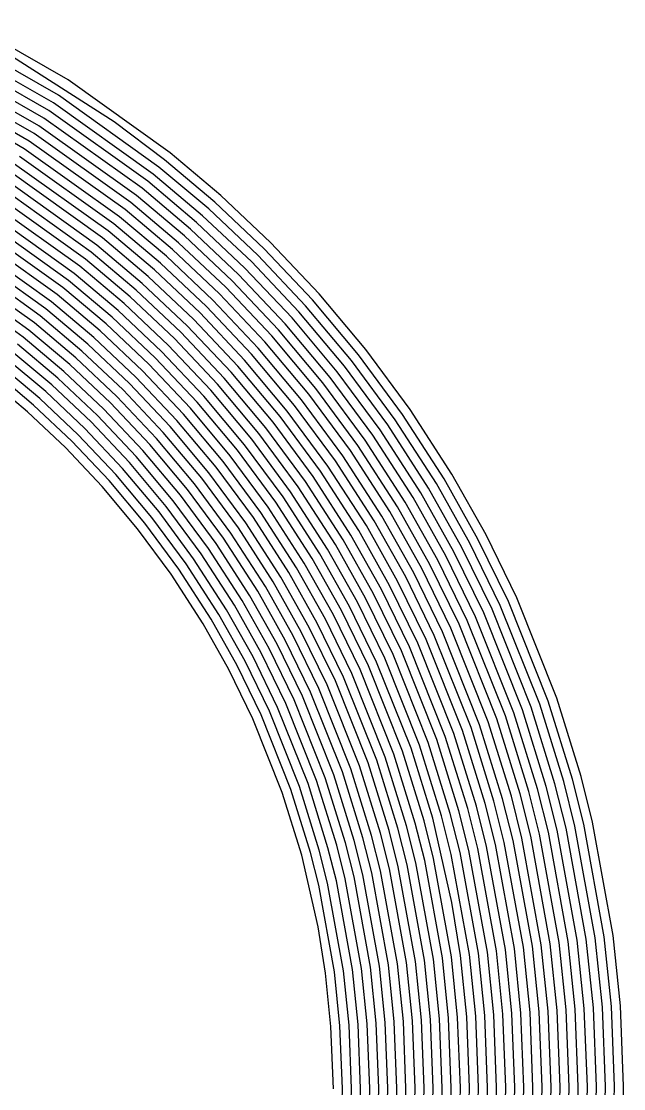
# Model space of a CAD drawing. Header units: metres. Extents: x -19 to 19, y -19.6 to 19.6.
# Drawn here: x 6.985 to 8.978, y -5.227 to -1.695 of the extents above; entities that cross this region are included whole.
import ezdxf

# ---------------------------------------------------------------- set-up
doc = ezdxf.new("R2010")
doc.units = ezdxf.units.M

msp = doc.modelspace()

# ---------------------------------------------------------------- linework, layer by layer
for p, q in [((7.140215, -1.889335, 0.673675), (6.800793, -1.6953, 0.676973)), ((7.107883, -1.939891, 0.672652), (6.773582, -1.748785, 0.67595)), ((7.091717, -1.965169, 0.67214), (6.759977, -1.775527, 0.675438)), ((7.059386, -2.015725, 0.671116), (6.732765, -1.829011, 0.674415)), ((7.075551, -1.990447, 0.671628), (6.746371, -1.802269, 0.674927)), ((7.291936, -2.028015, 0.671109), (6.955694, -1.812882, 0.674931)), ((7.04322, -2.041003, 0.670605), (6.71916, -1.855753, 0.673904)), ((7.027054, -2.066281, 0.670093), (6.705554, -1.882495, 0.673392)), ((7.477687, -2.130545, 0.669234), (7.140215, -1.889335, 0.673675)), ((6.994722, -2.116837, 0.66907), (6.678343, -1.93598, 0.672369)), ((7.010888, -2.091559, 0.669581), (6.691949, -1.909238, 0.672881)), ((7.440262, -2.17746, 0.668218), (7.107883, -1.939891, 0.672652)), ((7.42155, -2.200917, 0.66771), (7.091717, -1.965169, 0.67214)), ((7.402837, -2.224374, 0.667202), (7.075551, -1.990447, 0.671628)), ((7.365412, -2.271288, 0.666186), (7.04322, -2.041003, 0.670605)), ((7.384125, -2.247831, 0.666694), (7.059386, -2.015725, 0.671116)), ((7.458975, -2.154003, 0.668726), (7.291936, -2.028015, 0.671109)), ((7.3467, -2.294745, 0.665678), (7.027054, -2.066281, 0.670093)), ((7.309274, -2.34166, 0.664662), (6.994722, -2.116837, 0.66907)), ((7.327987, -2.318202, 0.66517), (7.010888, -2.091559, 0.669581)), ((7.290562, -2.365117, 0.664154), (6.978556, -2.142115, 0.668558)), ((7.62469, -2.29361, 0.665961), (7.458975, -2.154003, 0.668726)), ((7.644663, -2.271215, 0.666464), (7.477687, -2.130545, 0.669234)), ((7.271849, -2.388574, 0.663647), (6.96239, -2.167393, 0.668046)), ((7.604717, -2.316005, 0.665458), (7.440262, -2.17746, 0.668218)), ((7.234424, -2.435488, 0.662631), (6.930059, -2.217949, 0.667023)), ((7.253137, -2.412031, 0.663139), (6.946225, -2.192671, 0.667535)), ((7.564771, -2.360795, 0.664451), (7.402837, -2.224374, 0.667202)), ((7.584744, -2.3384, 0.664954), (7.42155, -2.200917, 0.66771)), ((7.215712, -2.458945, 0.662123), (6.913893, -2.243227, 0.666511)), ((7.544799, -2.38319, 0.663947), (7.384125, -2.247831, 0.666694)), ((7.178287, -2.505859, 0.661107), (6.881561, -2.293783, 0.665488)), ((7.196999, -2.482402, 0.661615), (6.897727, -2.268505, 0.666)), ((7.504853, -2.42798, 0.66294), (7.3467, -2.294745, 0.665678)), ((7.524826, -2.405585, 0.663444), (7.365412, -2.271288, 0.666186)), ((7.788489, -2.44806, 0.662751), (7.62469, -2.29361, 0.665961)), ((7.809704, -2.426837, 0.663247), (7.644663, -2.271215, 0.666464)), ((7.159574, -2.529317, 0.660599), (6.865395, -2.319061, 0.664976)), ((7.48488, -2.450375, 0.662437), (7.327987, -2.318202, 0.66517)), ((7.767274, -2.469283, 0.662255), (7.604717, -2.316005, 0.665458)), ((7.140862, -2.552774, 0.660091), (6.84923, -2.344339, 0.664465)), ((7.444934, -2.495165, 0.66143), (7.290562, -2.365117, 0.664154)), ((7.464907, -2.47277, 0.661934), (7.309274, -2.34166, 0.664662)), ((7.724844, -2.51173, 0.661262), (7.564771, -2.360795, 0.664451)), ((7.746059, -2.490507, 0.661758), (7.584744, -2.3384, 0.664954)), ((7.103437, -2.599688, 0.659075), (6.816898, -2.394895, 0.663441)), ((7.122149, -2.576231, 0.659583), (6.833064, -2.369617, 0.663953)), ((7.424962, -2.51756, 0.660927), (7.271849, -2.388574, 0.663647)), ((7.703629, -2.532953, 0.660765), (7.544799, -2.38319, 0.663947)), ((7.084724, -2.623145, 0.658567), (6.800732, -2.420173, 0.66293)), ((7.385016, -2.56235, 0.65992), (7.234424, -2.435488, 0.662631)), ((7.404989, -2.539955, 0.660423), (7.253137, -2.412031, 0.663139)), ((7.661199, -2.5754, 0.659772), (7.504853, -2.42798, 0.66294)), ((7.682414, -2.554177, 0.660269), (7.524826, -2.405585, 0.663444)), ((7.9703, -2.596851, 0.659551), (7.809704, -2.426837, 0.663247)), ((7.047299, -2.670059, 0.657551), (6.7684, -2.470729, 0.661906)), ((7.066011, -2.646602, 0.658059), (6.784566, -2.445451, 0.662418)), ((7.365043, -2.584745, 0.659416), (7.215712, -2.458945, 0.662123)), ((7.639984, -2.596623, 0.659276), (7.48488, -2.450375, 0.662437)), ((7.925451, -2.636736, 0.658578), (7.767274, -2.469283, 0.662255)), ((7.947875, -2.616793, 0.659064), (7.788489, -2.44806, 0.662751)), ((7.028586, -2.693517, 0.657043), (6.752234, -2.496007, 0.661395)), ((7.325097, -2.629535, 0.65841), (7.178287, -2.505859, 0.661107)), ((7.34507, -2.60714, 0.658913), (7.196999, -2.482402, 0.661615)), ((7.597554, -2.63907, 0.658283), (7.444934, -2.495165, 0.66143)), ((7.618769, -2.617847, 0.658779), (7.464907, -2.47277, 0.661934)), ((7.903026, -2.656679, 0.658091), (7.746059, -2.490507, 0.661758)), ((7.009874, -2.716974, 0.656535), (6.736069, -2.521285, 0.660883)), ((7.305124, -2.65193, 0.657906), (7.159574, -2.529317, 0.660599)), ((7.555123, -2.681517, 0.65729), (7.404989, -2.539955, 0.660423)), ((7.576338, -2.660293, 0.657787), (7.424962, -2.51756, 0.660927)), ((7.858178, -2.696564, 0.657118), (7.703629, -2.532953, 0.660765)), ((7.880602, -2.676621, 0.657604), (7.724844, -2.51173, 0.661262)), ((6.991161, -2.740431, 0.656027), (6.719903, -2.546563, 0.660371)), ((7.265179, -2.69672, 0.656899), (7.122149, -2.576231, 0.659583)), ((7.285152, -2.674325, 0.657403), (7.140862, -2.552774, 0.660091)), ((7.533908, -2.70274, 0.656794), (7.385016, -2.56235, 0.65992)), ((7.813329, -2.736449, 0.656144), (7.661199, -2.5754, 0.659772)), ((7.835753, -2.716506, 0.656631), (7.682414, -2.554177, 0.660269)), ((7.245206, -2.719115, 0.656396), (7.103437, -2.599688, 0.659075)), ((7.491478, -2.745187, 0.655801), (7.34507, -2.60714, 0.658913)), ((7.512693, -2.723963, 0.656297), (7.365043, -2.584745, 0.659416)), ((7.790905, -2.756392, 0.655658), (7.639984, -2.596623, 0.659276)), ((8.124364, -2.780731, 0.655334), (7.9703, -2.596851, 0.659551)), ((7.20526, -2.763905, 0.655389), (7.066011, -2.646602, 0.658059)), ((7.225233, -2.74151, 0.655892), (7.084724, -2.623145, 0.658567)), ((7.470263, -2.76641, 0.655304), (7.325097, -2.629535, 0.65841)), ((7.746056, -2.796277, 0.654684), (7.597554, -2.63907, 0.658283)), ((7.76848, -2.776334, 0.655171), (7.618769, -2.617847, 0.658779)), ((8.07719, -2.81784, 0.654389), (7.925451, -2.636736, 0.658578)), ((8.100777, -2.799285, 0.654862), (7.947875, -2.616793, 0.659064)), ((7.185287, -2.7863, 0.654886), (7.047299, -2.670059, 0.657551)), ((7.427833, -2.808857, 0.654311), (7.285152, -2.674325, 0.657403)), ((7.449048, -2.787633, 0.654808), (7.305124, -2.65193, 0.657906)), ((7.701207, -2.836162, 0.653711), (7.555123, -2.681517, 0.65729)), ((7.723632, -2.81622, 0.654198), (7.576338, -2.660293, 0.657787)), ((8.030015, -2.854948, 0.653444), (7.880602, -2.676621, 0.657604)), ((8.053602, -2.836394, 0.653916), (7.903026, -2.656679, 0.658091)), ((7.145342, -2.83109, 0.653879), (7.009874, -2.716974, 0.656535)), ((7.165315, -2.808695, 0.654382), (7.028586, -2.693517, 0.657043)), ((7.385403, -2.851303, 0.653319), (7.245206, -2.719115, 0.656396)), ((7.406618, -2.83008, 0.653815), (7.265179, -2.69672, 0.656899)), ((7.678783, -2.856105, 0.653224), (7.533908, -2.70274, 0.656794)), ((7.982841, -2.892057, 0.652499), (7.835753, -2.716506, 0.656631)), ((8.006428, -2.873503, 0.652971), (7.858178, -2.696564, 0.657118)), ((7.125369, -2.853486, 0.653375), (6.991161, -2.740431, 0.656027)), ((7.364188, -2.872527, 0.652822), (7.225233, -2.74151, 0.655892)), ((7.633934, -2.89599, 0.652251), (7.491478, -2.745187, 0.655801)), ((7.656358, -2.876048, 0.652738), (7.512693, -2.723963, 0.656297)), ((7.959254, -2.910611, 0.652026), (7.813329, -2.736449, 0.656144)), ((7.085423, -2.898276, 0.652369), (6.953736, -2.787345, 0.655011)), ((7.105396, -2.875881, 0.652872), (6.972449, -2.763888, 0.655519)), ((7.321758, -2.914973, 0.651829), (7.185287, -2.7863, 0.654886)), ((7.342973, -2.89375, 0.652326), (7.20526, -2.763905, 0.655389)), ((7.589085, -2.935876, 0.651278), (7.449048, -2.787633, 0.654808)), ((7.61151, -2.915933, 0.651765), (7.470263, -2.76641, 0.655304)), ((7.912079, -2.94772, 0.651081), (7.76848, -2.776334, 0.655171)), ((7.935666, -2.929166, 0.651553), (7.790905, -2.756392, 0.655658)), ((8.271088, -2.979347, 0.650528), (8.124364, -2.780731, 0.655334)), ((7.06545, -2.920671, 0.651865), (6.935024, -2.810802, 0.654504)), ((7.300543, -2.936197, 0.651333), (7.165315, -2.808695, 0.654382)), ((7.566661, -2.955818, 0.650791), (7.427833, -2.808857, 0.654311)), ((7.864905, -2.984828, 0.650136), (7.723632, -2.81622, 0.654198)), ((7.888492, -2.966274, 0.650608), (7.746056, -2.796277, 0.654684)), ((8.221698, -3.013456, 0.64962), (8.07719, -2.81784, 0.654389)), ((8.246393, -2.996402, 0.650074), (8.100777, -2.799285, 0.654862)), ((7.025505, -2.965461, 0.650858), (6.897599, -2.857716, 0.653488)), ((7.045477, -2.943066, 0.651362), (6.916311, -2.834259, 0.653996)), ((7.258113, -2.978643, 0.65034), (7.125369, -2.853486, 0.653375)), ((7.279328, -2.95742, 0.650836), (7.145342, -2.83109, 0.653879)), ((7.521812, -2.995703, 0.649818), (7.385403, -2.851303, 0.653319)), ((7.544237, -2.975761, 0.650305), (7.406618, -2.83008, 0.653815)), ((7.81773, -3.021937, 0.64919), (7.678783, -2.856105, 0.653224)), ((7.841318, -3.003383, 0.649663), (7.701207, -2.836162, 0.653711)), ((8.172309, -3.047566, 0.648712), (8.030015, -2.854948, 0.653444)), ((8.197003, -3.030511, 0.649166), (8.053602, -2.836394, 0.653916)), ((7.005532, -2.987856, 0.650355), (6.878886, -2.881174, 0.65298)), ((7.236898, -2.999867, 0.649843), (7.105396, -2.875881, 0.652872)), ((7.476964, -3.035589, 0.648845), (7.342973, -2.89375, 0.652326)), ((7.499388, -3.015646, 0.649331), (7.364188, -2.872527, 0.652822)), ((7.770556, -3.059046, 0.648245), (7.633934, -2.89599, 0.652251)), ((7.794143, -3.040491, 0.648718), (7.656358, -2.876048, 0.652738)), ((8.122919, -3.081675, 0.647804), (7.982841, -2.892057, 0.652499)), ((8.147614, -3.06462, 0.648258), (8.006428, -2.873503, 0.652971)), ((7.194468, -3.042313, 0.648851), (7.06545, -2.920671, 0.651865)), ((7.215683, -3.02109, 0.649347), (7.085423, -2.898276, 0.652369)), ((7.454539, -3.055531, 0.648358), (7.321758, -2.914973, 0.651829)), ((7.746969, -3.0776, 0.647772), (7.61151, -2.915933, 0.651765)), ((8.07353, -3.115784, 0.646896), (7.935666, -2.929166, 0.651553)), ((8.098225, -3.09873, 0.64735), (7.959254, -2.910611, 0.652026)), ((7.152038, -3.08476, 0.647858), (7.025505, -2.965461, 0.650858)), ((7.173253, -3.063537, 0.648354), (7.045477, -2.943066, 0.651362)), ((7.40969, -3.095417, 0.647385), (7.279328, -2.95742, 0.650836)), ((7.432115, -3.075474, 0.647871), (7.300543, -2.936197, 0.651333)), ((7.699794, -3.114709, 0.646827), (7.566661, -2.955818, 0.650791)), ((7.723381, -3.096154, 0.6473), (7.589085, -2.935876, 0.651278)), ((8.024141, -3.149894, 0.645989), (7.888492, -2.966274, 0.650608)), ((8.048835, -3.132839, 0.646443), (7.912079, -2.94772, 0.651081)), ((7.130823, -3.105983, 0.647361), (7.005532, -2.987856, 0.650355)), ((7.364842, -3.135302, 0.646411), (7.236898, -2.999867, 0.649843)), ((7.387266, -3.115359, 0.646898), (7.258113, -2.978643, 0.65034)), ((7.65262, -3.151817, 0.645882), (7.521812, -2.995703, 0.649818)), ((7.676207, -3.133263, 0.646355), (7.544237, -2.975761, 0.650305)), ((7.999446, -3.166948, 0.645535), (7.864905, -2.984828, 0.650136)), ((8.383782, -3.209257, 0.644613), (8.246393, -2.996402, 0.650074)), ((8.409486, -3.193767, 0.645045), (8.271088, -2.979347, 0.650528)), ((7.342417, -3.155245, 0.645925), (7.215683, -3.02109, 0.649347)), ((7.605445, -3.188926, 0.644937), (7.476964, -3.035589, 0.648845)), ((7.629033, -3.170372, 0.645409), (7.499388, -3.015646, 0.649331)), ((7.950056, -3.201058, 0.644627), (7.81773, -3.021937, 0.64919)), ((7.974751, -3.184003, 0.645081), (7.841318, -3.003383, 0.649663)), ((8.332374, -3.240237, 0.643749), (8.197003, -3.030511, 0.649166)), ((8.358078, -3.224747, 0.644181), (8.221698, -3.013456, 0.64962)), ((7.297569, -3.19513, 0.644951), (7.173253, -3.063537, 0.648354)), ((7.319993, -3.175187, 0.645438), (7.194468, -3.042313, 0.648851)), ((7.581858, -3.20748, 0.644464), (7.454539, -3.055531, 0.648358)), ((7.900667, -3.235167, 0.643719), (7.770556, -3.059046, 0.648245)), ((7.925362, -3.218112, 0.644173), (7.794143, -3.040491, 0.648718)), ((8.280965, -3.271217, 0.642885), (8.147614, -3.06462, 0.648258)), ((8.306669, -3.255727, 0.643317), (8.172309, -3.047566, 0.648712)), ((7.25272, -3.235015, 0.643978), (7.130823, -3.105983, 0.647361)), ((7.275144, -3.215073, 0.644465), (7.152038, -3.08476, 0.647858)), ((7.534684, -3.244589, 0.643519), (7.40969, -3.095417, 0.647385)), ((7.558271, -3.226034, 0.643992), (7.432115, -3.075474, 0.647871)), ((7.851278, -3.269276, 0.642811), (7.723381, -3.096154, 0.6473)), ((7.875972, -3.252222, 0.643265), (7.746969, -3.0776, 0.647772)), ((8.229556, -3.302197, 0.64202), (8.098225, -3.09873, 0.64735)), ((8.255261, -3.286707, 0.642453), (8.122919, -3.081675, 0.647804)), ((7.487509, -3.281697, 0.642574), (7.364842, -3.135302, 0.646411)), ((7.511097, -3.263143, 0.643046), (7.387266, -3.115359, 0.646898)), ((7.801888, -3.303386, 0.641903), (7.676207, -3.133263, 0.646355)), ((7.826583, -3.286331, 0.642357), (7.699794, -3.114709, 0.646827)), ((8.178148, -3.333177, 0.641156), (8.048835, -3.132839, 0.646443)), ((8.203852, -3.317687, 0.641588), (8.07353, -3.115784, 0.646896)), ((7.440335, -3.318806, 0.641628), (7.319993, -3.175187, 0.645438)), ((7.463922, -3.300252, 0.642101), (7.342417, -3.155245, 0.645925)), ((7.752499, -3.337495, 0.640995), (7.629033, -3.170372, 0.645409)), ((7.777194, -3.32044, 0.641449), (7.65262, -3.151817, 0.645882)), ((8.126739, -3.364157, 0.640292), (7.999446, -3.166948, 0.645535)), ((8.152443, -3.348667, 0.640724), (8.024141, -3.149894, 0.645989)), ((7.416748, -3.33736, 0.641156), (7.297569, -3.19513, 0.644951)), ((7.703109, -3.371604, 0.640088), (7.581858, -3.20748, 0.644464)), ((7.727804, -3.35455, 0.640541), (7.605445, -3.188926, 0.644937)), ((8.07533, -3.395137, 0.639427), (7.950056, -3.201058, 0.644627)), ((8.101035, -3.379647, 0.63986), (7.974751, -3.184003, 0.645081)), ((8.49582, -3.408541, 0.639225), (8.383782, -3.209257, 0.644613)), ((8.5224, -3.394609, 0.63963), (8.409486, -3.193767, 0.645045)), ((7.369573, -3.374469, 0.640211), (7.25272, -3.235015, 0.643978)), ((7.393161, -3.355915, 0.640683), (7.275144, -3.215073, 0.644465)), ((7.65372, -3.405714, 0.63918), (7.534684, -3.244589, 0.643519)), ((7.678415, -3.388659, 0.639634), (7.558271, -3.226034, 0.643992)), ((8.023922, -3.426117, 0.638563), (7.900667, -3.235167, 0.643719)), ((8.049626, -3.410627, 0.638995), (7.925362, -3.218112, 0.644173)), ((8.442661, -3.436406, 0.638414), (8.332374, -3.240237, 0.643749)), ((8.46924, -3.422474, 0.638819), (8.358078, -3.224747, 0.644181)), ((7.604331, -3.439823, 0.638272), (7.487509, -3.281697, 0.642574)), ((7.629025, -3.422768, 0.638726), (7.511097, -3.263143, 0.643046)), ((7.972513, -3.457096, 0.637699), (7.851278, -3.269276, 0.642811)), ((7.998217, -3.441606, 0.638131), (7.875972, -3.252222, 0.643265)), ((8.389501, -3.46427, 0.637603), (8.280965, -3.271217, 0.642885)), ((8.416081, -3.450338, 0.638008), (8.306669, -3.255727, 0.643317)), ((7.554941, -3.473932, 0.637364), (7.440335, -3.318806, 0.641628)), ((7.579636, -3.456878, 0.637818), (7.463922, -3.300252, 0.642101)), ((7.921104, -3.488076, 0.636835), (7.801888, -3.303386, 0.641903)), ((7.946809, -3.472586, 0.637267), (7.826583, -3.286331, 0.642357)), ((8.309761, -3.506067, 0.636387), (8.203852, -3.317687, 0.641588)), ((8.336341, -3.492135, 0.636792), (8.229556, -3.302197, 0.64202)), ((8.362921, -3.478203, 0.637198), (8.255261, -3.286707, 0.642453)), ((7.530247, -3.490987, 0.63691), (7.416748, -3.33736, 0.641156)), ((7.843992, -3.534546, 0.635538), (7.727804, -3.35455, 0.640541)), ((7.869696, -3.519056, 0.63597), (7.752499, -3.337495, 0.640995)), ((7.8954, -3.503566, 0.636402), (7.777194, -3.32044, 0.641449)), ((8.256602, -3.533931, 0.635576), (8.152443, -3.348667, 0.640724)), ((8.283182, -3.519999, 0.635981), (8.178148, -3.333177, 0.641156)), ((7.480857, -3.525096, 0.636002), (7.369573, -3.374469, 0.640211)), ((7.505552, -3.508042, 0.636456), (7.393161, -3.355915, 0.640683)), ((7.792583, -3.565526, 0.634674), (7.678415, -3.388659, 0.639634)), ((7.818287, -3.550036, 0.635106), (7.703109, -3.371604, 0.640088)), ((8.203442, -3.561796, 0.634765), (8.101035, -3.379647, 0.63986)), ((8.230022, -3.547864, 0.635171), (8.126739, -3.364157, 0.640292)), ((7.741174, -3.596506, 0.63381), (7.629025, -3.422768, 0.638726)), ((7.766879, -3.581016, 0.634242), (7.65372, -3.405714, 0.63918)), ((8.150282, -3.58966, 0.633954), (8.049626, -3.410627, 0.638995)), ((8.176862, -3.575728, 0.63436), (8.07533, -3.395137, 0.639427)), ((8.569545, -3.627972, 0.632973), (8.46924, -3.422474, 0.638819)), ((8.596826, -3.615476, 0.633351), (8.49582, -3.408541, 0.639225)), ((8.624107, -3.60298, 0.633729), (8.5224, -3.394609, 0.63963)), ((7.689766, -3.627486, 0.632945), (7.579636, -3.456878, 0.637818)), ((7.71547, -3.611996, 0.633377), (7.604331, -3.439823, 0.638272)), ((8.070543, -3.631457, 0.632738), (7.972513, -3.457096, 0.637699)), ((8.097123, -3.617525, 0.633144), (7.998217, -3.441606, 0.638131)), ((8.123703, -3.603593, 0.633549), (8.023922, -3.426117, 0.638563)), ((8.514984, -3.652965, 0.632217), (8.416081, -3.450338, 0.638008)), ((8.542265, -3.640469, 0.632595), (8.442661, -3.436406, 0.638414)), ((7.638357, -3.658466, 0.632081), (7.530247, -3.490987, 0.63691)), ((7.664061, -3.642976, 0.632513), (7.554941, -3.473932, 0.637364)), ((8.017383, -3.659322, 0.631927), (7.921104, -3.488076, 0.636835)), ((8.043963, -3.645389, 0.632333), (7.946809, -3.472586, 0.637267)), ((8.433142, -3.690453, 0.631083), (8.336341, -3.492135, 0.636792)), ((8.460423, -3.677957, 0.631461), (8.362921, -3.478203, 0.637198)), ((8.487704, -3.665461, 0.631839), (8.389501, -3.46427, 0.637603)), ((7.586948, -3.689446, 0.631217), (7.480857, -3.525096, 0.636002)), ((7.612653, -3.673956, 0.631649), (7.505552, -3.508042, 0.636456)), ((7.964224, -3.687186, 0.631117), (7.869696, -3.519056, 0.63597)), ((7.990803, -3.673254, 0.631522), (7.8954, -3.503566, 0.636402)), ((8.378581, -3.715446, 0.630326), (8.283182, -3.519999, 0.635981)), ((8.405862, -3.70295, 0.630705), (8.309761, -3.506067, 0.636387)), ((7.884484, -3.728983, 0.6299), (7.792583, -3.565526, 0.634674)), ((7.911064, -3.715051, 0.630306), (7.818287, -3.550036, 0.635106)), ((7.937644, -3.701118, 0.630711), (7.843992, -3.534546, 0.635538)), ((8.296739, -3.752934, 0.629192), (8.203442, -3.561796, 0.634765)), ((8.32402, -3.740438, 0.62957), (8.230022, -3.547864, 0.635171)), ((8.351301, -3.727942, 0.629948), (8.256602, -3.533931, 0.635576)), ((7.831324, -3.756847, 0.62909), (7.741174, -3.596506, 0.63381)), ((7.857904, -3.742915, 0.629495), (7.766879, -3.581016, 0.634242)), ((8.242178, -3.777927, 0.628436), (8.150282, -3.58966, 0.633954)), ((8.269459, -3.76543, 0.628814), (8.176862, -3.575728, 0.63436)), ((7.778165, -3.784712, 0.628279), (7.689766, -3.627486, 0.632945)), ((7.804745, -3.77078, 0.628684), (7.71547, -3.611996, 0.633377)), ((8.160337, -3.815415, 0.627302), (8.070543, -3.631457, 0.632738)), ((8.187617, -3.802919, 0.62768), (8.097123, -3.617525, 0.633144)), ((8.214898, -3.790423, 0.628058), (8.123703, -3.603593, 0.633549)), ((8.700005, -3.954662, 0.623096), (8.569545, -3.627972, 0.632973)), ((8.728393, -3.944925, 0.62341), (8.596826, -3.615476, 0.633351)), ((8.756781, -3.935187, 0.623724), (8.624107, -3.60298, 0.633729)), ((7.725005, -3.812576, 0.627468), (7.638357, -3.658466, 0.632081)), ((7.751585, -3.798644, 0.627873), (7.664061, -3.642976, 0.632513)), ((8.105775, -3.840407, 0.626545), (8.017383, -3.659322, 0.631927)), ((8.133056, -3.827911, 0.626923), (8.043963, -3.645389, 0.632333)), ((8.614841, -3.983875, 0.622153), (8.487704, -3.665461, 0.631839)), ((8.643229, -3.974137, 0.622467), (8.514984, -3.652965, 0.632217)), ((8.671617, -3.9644, 0.622781), (8.542265, -3.640469, 0.632595)), ((7.671845, -3.840441, 0.626657), (7.586948, -3.689446, 0.631217)), ((7.698425, -3.826509, 0.627063), (7.612653, -3.673956, 0.631649)), ((8.023934, -3.877896, 0.625411), (7.937644, -3.701118, 0.630711)), ((8.051214, -3.8654, 0.625789), (7.964224, -3.687186, 0.631117)), ((8.078495, -3.852904, 0.626167), (7.990803, -3.673254, 0.631522)), ((8.529677, -4.013088, 0.62121), (8.405862, -3.70295, 0.630705)), ((8.558065, -4.00335, 0.621524), (8.433142, -3.690453, 0.631083)), ((8.586453, -3.993613, 0.621839), (8.460423, -3.677957, 0.631461)), ((7.942092, -3.915385, 0.624277), (7.857904, -3.742915, 0.629495)), ((7.969372, -3.902888, 0.624655), (7.884484, -3.728983, 0.6299)), ((7.996653, -3.890392, 0.625033), (7.911064, -3.715051, 0.630306)), ((8.444512, -4.0423, 0.620267), (8.32402, -3.740438, 0.62957)), ((8.4729, -4.032563, 0.620581), (8.351301, -3.727942, 0.629948)), ((8.501288, -4.022825, 0.620896), (8.378581, -3.715446, 0.630326)), ((7.887531, -3.940377, 0.62352), (7.804745, -3.77078, 0.628684)), ((7.914811, -3.927881, 0.623899), (7.831324, -3.756847, 0.62909)), ((8.359348, -4.071513, 0.619324), (8.242178, -3.777927, 0.628436)), ((8.387736, -4.061776, 0.619639), (8.269459, -3.76543, 0.628814)), ((8.416124, -4.052038, 0.619953), (8.296739, -3.752934, 0.629192)), ((7.805689, -3.977865, 0.622386), (7.725005, -3.812576, 0.627468)), ((7.832969, -3.965369, 0.622764), (7.751585, -3.798644, 0.627873)), ((7.86025, -3.952873, 0.623142), (7.778165, -3.784712, 0.628279)), ((8.302572, -4.090988, 0.618696), (8.187617, -3.802919, 0.62768)), ((8.33096, -4.081251, 0.61901), (8.214898, -3.790423, 0.628058)), ((7.751128, -4.002858, 0.62163), (7.671845, -3.840441, 0.626657)), ((7.778408, -3.990362, 0.622008), (7.698425, -3.826509, 0.627063)), ((8.217407, -4.120201, 0.617753), (8.105775, -3.840407, 0.626545)), ((8.245795, -4.110463, 0.618067), (8.133056, -3.827911, 0.626923)), ((8.274184, -4.100726, 0.618381), (8.160337, -3.815415, 0.627302)), ((8.132243, -4.149414, 0.61681), (8.023934, -3.877896, 0.625411)), ((8.160631, -4.139676, 0.617124), (8.051214, -3.8654, 0.625789)), ((8.189019, -4.129939, 0.617439), (8.078495, -3.852904, 0.626167)), ((8.047079, -4.178627, 0.615867), (7.942092, -3.915385, 0.624277)), ((8.075467, -4.168889, 0.616181), (7.969372, -3.902888, 0.624655)), ((8.103855, -4.159151, 0.616496), (7.996653, -3.890392, 0.625033)), ((7.961914, -4.207839, 0.614924), (7.86025, -3.952873, 0.623142)), ((7.990302, -4.198102, 0.615239), (7.887531, -3.940377, 0.62352)), ((8.018691, -4.188364, 0.615553), (7.914811, -3.927881, 0.623899)), ((8.77951, -4.210895, 0.614845), (8.700005, -3.954662, 0.623096)), ((8.808402, -4.202782, 0.615119), (8.728393, -3.944925, 0.62341)), ((8.837294, -4.19467, 0.615394), (8.756781, -3.935187, 0.623724)), ((7.87675, -4.237052, 0.613981), (7.778408, -3.990362, 0.622008)), ((7.905138, -4.227314, 0.614296), (7.805689, -3.977865, 0.622386)), ((7.933526, -4.217577, 0.61461), (7.832969, -3.965369, 0.622764)), ((8.692833, -4.235234, 0.614021), (8.614841, -3.983875, 0.622153)), ((8.721725, -4.227121, 0.614296), (8.643229, -3.974137, 0.622467)), ((8.750618, -4.219008, 0.61457), (8.671617, -3.9644, 0.622781)), ((7.848362, -4.24679, 0.613667), (7.751128, -4.002858, 0.62163)), ((8.577265, -4.267685, 0.612923), (8.501288, -4.022825, 0.620896)), ((8.606157, -4.259572, 0.613198), (8.529677, -4.013088, 0.62121)), ((8.635049, -4.251459, 0.613472), (8.558065, -4.00335, 0.621524)), ((8.663941, -4.243346, 0.613747), (8.586453, -3.993613, 0.621839)), ((8.490588, -4.292023, 0.6121), (8.416124, -4.052038, 0.619953)), ((8.519481, -4.283911, 0.612374), (8.444512, -4.0423, 0.620267)), ((8.548373, -4.275798, 0.612649), (8.4729, -4.032563, 0.620581)), ((8.37502, -4.324475, 0.611002), (8.302572, -4.090988, 0.618696)), ((8.403912, -4.316362, 0.611276), (8.33096, -4.081251, 0.61901)), ((8.432804, -4.308249, 0.611551), (8.359348, -4.071513, 0.619324)), ((8.461696, -4.300136, 0.611825), (8.387736, -4.061776, 0.619639)), ((8.259452, -4.356926, 0.609904), (8.189019, -4.129939, 0.617439)), ((8.288344, -4.348813, 0.610178), (8.217407, -4.120201, 0.617753)), ((8.317236, -4.3407, 0.610453), (8.245795, -4.110463, 0.618067)), ((8.346128, -4.332587, 0.610727), (8.274184, -4.100726, 0.618381)), ((8.172775, -4.381264, 0.60908), (8.103855, -4.159151, 0.616496)), ((8.201667, -4.373152, 0.609355), (8.132243, -4.149414, 0.61681)), ((8.230559, -4.365039, 0.609629), (8.160631, -4.139676, 0.617124)), ((8.057207, -4.413716, 0.607982), (7.990302, -4.198102, 0.615239)), ((8.086099, -4.405603, 0.608257), (8.018691, -4.188364, 0.615553)), ((8.114991, -4.39749, 0.608531), (8.047079, -4.178627, 0.615867)), ((8.143883, -4.389377, 0.608806), (8.075467, -4.168889, 0.616181)), ((8.845985, -4.351703, 0.610131), (8.808402, -4.202782, 0.615119)), ((8.875228, -4.344979, 0.610364), (8.837294, -4.19467, 0.615394)), ((7.941638, -4.446167, 0.606884), (7.87675, -4.237052, 0.613981)), ((7.97053, -4.438054, 0.607159), (7.905138, -4.227314, 0.614296)), ((7.999422, -4.429941, 0.607433), (7.933526, -4.217577, 0.61461)), ((8.028315, -4.421828, 0.607708), (7.961914, -4.207839, 0.614924)), ((8.729015, -4.3786, 0.609197), (8.692833, -4.235234, 0.614021)), ((8.758258, -4.371876, 0.60943), (8.721725, -4.227121, 0.614296)), ((8.7875, -4.365152, 0.609664), (8.750618, -4.219008, 0.61457)), ((8.816743, -4.358428, 0.609897), (8.77951, -4.210895, 0.614845)), ((7.912746, -4.45428, 0.60661), (7.848362, -4.24679, 0.613667)), ((8.612045, -4.405498, 0.608263), (8.577265, -4.267685, 0.612923)), ((8.641288, -4.398773, 0.608496), (8.606157, -4.259572, 0.613198)), ((8.67053, -4.392049, 0.60873), (8.635049, -4.251459, 0.613472)), ((8.699773, -4.385325, 0.608963), (8.663941, -4.243346, 0.613747)), ((8.465833, -4.439119, 0.607095), (8.432804, -4.308249, 0.611551)), ((8.495075, -4.432395, 0.607329), (8.461696, -4.300136, 0.611825)), ((8.524318, -4.425671, 0.607562), (8.490588, -4.292023, 0.6121)), ((8.55356, -4.418946, 0.607796), (8.519481, -4.283911, 0.612374)), ((8.582803, -4.412222, 0.608029), (8.548373, -4.275798, 0.612649)), ((8.348863, -4.466016, 0.606161), (8.317236, -4.3407, 0.610453)), ((8.409686, -4.610914, 0.60107), (8.346128, -4.332587, 0.610727)), ((8.407348, -4.452568, 0.606628), (8.37502, -4.324475, 0.611002)), ((8.43659, -4.445843, 0.606861), (8.403912, -4.316362, 0.611276)), ((8.231893, -4.492914, 0.605227), (8.201667, -4.373152, 0.609355)), ((8.261135, -4.486189, 0.60546), (8.230559, -4.365039, 0.609629)), ((8.290378, -4.479465, 0.605694), (8.259452, -4.356926, 0.609904)), ((8.31962, -4.472741, 0.605927), (8.288344, -4.348813, 0.610178)), ((8.794669, -4.740088, 0.596427), (8.729015, -4.3786, 0.609197)), ((8.824429, -4.73621, 0.596569), (8.758258, -4.371876, 0.60943)), ((8.854188, -4.732333, 0.59671), (8.7875, -4.365152, 0.609664)), ((8.883948, -4.728455, 0.596852), (8.816743, -4.358428, 0.609897)), ((8.913707, -4.724578, 0.596994), (8.845985, -4.351703, 0.610131)), ((8.943467, -4.7207, 0.597136), (8.875228, -4.344979, 0.610364)), ((8.08568, -4.526535, 0.604059), (8.057207, -4.413716, 0.607982)), ((8.114923, -4.519811, 0.604293), (8.086099, -4.405603, 0.608257)), ((8.144165, -4.513086, 0.604526), (8.114991, -4.39749, 0.608531)), ((8.173408, -4.506362, 0.60476), (8.143883, -4.389377, 0.608806)), ((8.20265, -4.499638, 0.604993), (8.172775, -4.381264, 0.60908)), ((8.645872, -4.759475, 0.595718), (8.582803, -4.412222, 0.608029)), ((8.675631, -4.755598, 0.59586), (8.612045, -4.405498, 0.608263)), ((8.705391, -4.75172, 0.596002), (8.641288, -4.398773, 0.608496)), ((8.73515, -4.747843, 0.596143), (8.67053, -4.392049, 0.60873)), ((8.76491, -4.743965, 0.596285), (8.699773, -4.385325, 0.608963)), ((7.96871, -4.553433, 0.603149), (7.941638, -4.446167, 0.606884)), ((7.997953, -4.546709, 0.603375), (7.97053, -4.438054, 0.607159)), ((8.027195, -4.539984, 0.603601), (7.999422, -4.429941, 0.607433)), ((8.056438, -4.533259, 0.603827), (8.028315, -4.421828, 0.607708)), ((8.497074, -4.778863, 0.595009), (8.43659, -4.445843, 0.606861)), ((8.526834, -4.774985, 0.595151), (8.465833, -4.439119, 0.607095)), ((8.556593, -4.771108, 0.595293), (8.495075, -4.432395, 0.607329)), ((8.586353, -4.76723, 0.595435), (8.524318, -4.425671, 0.607562)), ((8.616112, -4.763353, 0.595576), (8.55356, -4.418946, 0.607796)), ((7.966927, -4.691987, 0.598173), (7.912746, -4.45428, 0.60661)), ((8.348277, -4.79825, 0.594301), (8.290378, -4.479465, 0.605694)), ((8.378036, -4.794373, 0.594442), (8.31962, -4.472741, 0.605927)), ((8.407796, -4.790495, 0.594584), (8.348863, -4.466016, 0.606161)), ((8.467315, -4.78274, 0.594868), (8.407348, -4.452568, 0.606628)), ((8.16972, -4.821515, 0.59345), (8.114923, -4.519811, 0.604293)), ((8.199479, -4.817638, 0.593592), (8.144165, -4.513086, 0.604526)), ((8.229239, -4.81376, 0.593734), (8.173408, -4.506362, 0.60476)), ((8.258998, -4.809883, 0.593875), (8.20265, -4.499638, 0.604993)), ((8.288758, -4.806005, 0.594017), (8.231893, -4.492914, 0.605227)), ((8.318517, -4.802128, 0.594159), (8.261135, -4.486189, 0.60546)), ((8.020922, -4.840903, 0.59274), (7.96871, -4.553433, 0.603149)), ((8.050682, -4.837025, 0.592883), (7.997953, -4.546709, 0.603375)), ((8.080441, -4.833148, 0.593025), (8.027195, -4.539984, 0.603601)), ((8.110201, -4.82927, 0.593167), (8.056438, -4.533259, 0.603827)), ((8.13996, -4.825393, 0.593308), (8.08568, -4.526535, 0.604059)), ((8.437555, -4.786618, 0.594726), (8.409686, -4.610914, 0.60107)), ((7.991163, -4.84478, 0.592592), (7.966927, -4.691987, 0.598173)), ((8.877524, -4.95994, 0.588217), (8.854188, -4.732333, 0.59671)), ((8.907464, -4.957822, 0.588297), (8.883948, -4.728455, 0.596852)), ((8.937403, -4.955704, 0.588378), (8.913707, -4.724578, 0.596994)), ((8.967343, -4.953585, 0.588459), (8.943467, -4.7207, 0.597136)), ((8.608065, -4.979003, 0.58749), (8.586353, -4.76723, 0.595435)), ((8.638005, -4.976885, 0.587571), (8.616112, -4.763353, 0.595576)), ((8.667945, -4.974767, 0.587651), (8.645872, -4.759475, 0.595718)), ((8.697885, -4.972649, 0.587732), (8.675631, -4.755598, 0.59586)), ((8.727824, -4.970531, 0.587813), (8.705391, -4.75172, 0.596002)), ((8.757764, -4.968413, 0.587894), (8.73515, -4.747843, 0.596143)), ((8.787704, -4.966294, 0.587974), (8.76491, -4.743965, 0.596285)), ((8.817644, -4.964176, 0.588055), (8.794669, -4.740088, 0.596427)), ((8.847584, -4.962058, 0.588136), (8.824429, -4.73621, 0.596569)), ((8.338606, -4.998067, 0.586763), (8.318517, -4.802128, 0.594159)), ((8.368546, -4.995949, 0.586844), (8.348277, -4.79825, 0.594301)), ((8.398486, -4.993831, 0.586924), (8.378036, -4.794373, 0.594442)), ((8.428426, -4.991712, 0.587005), (8.407796, -4.790495, 0.594584)), ((8.458366, -4.989594, 0.587086), (8.437555, -4.786618, 0.594726)), ((8.488305, -4.987476, 0.587167), (8.467315, -4.78274, 0.594868)), ((8.518245, -4.985358, 0.587247), (8.497074, -4.778863, 0.595009)), ((8.548185, -4.98324, 0.587328), (8.526834, -4.774985, 0.595151)), ((8.578125, -4.981122, 0.587409), (8.556593, -4.771108, 0.595293)), ((8.069147, -5.01713, 0.586036), (8.050682, -4.837025, 0.592883)), ((8.099087, -5.015012, 0.586117), (8.080441, -4.833148, 0.593025)), ((8.129027, -5.012894, 0.586197), (8.110201, -4.82927, 0.593167)), ((8.158967, -5.010776, 0.586278), (8.13996, -4.825393, 0.593308)), ((8.188907, -5.008658, 0.586359), (8.16972, -4.821515, 0.59345)), ((8.218847, -5.00654, 0.58644), (8.199479, -4.817638, 0.593592)), ((8.248787, -5.004421, 0.58652), (8.229239, -4.81376, 0.593734)), ((8.278726, -5.002303, 0.586601), (8.258998, -4.809883, 0.593875)), ((8.308666, -5.000185, 0.586682), (8.288758, -4.806005, 0.594017)), ((8.009268, -5.021367, 0.585874), (7.991163, -4.84478, 0.592592)), ((8.039207, -5.019248, 0.585955), (8.020922, -4.840903, 0.59274)), ((8.617626, -5.222193, 0.578017), (8.608065, -4.979003, 0.58749)), ((8.647639, -5.221936, 0.578026), (8.638005, -4.976885, 0.587571)), ((8.677652, -5.22168, 0.578035), (8.667945, -4.974767, 0.587651)), ((8.707665, -5.221424, 0.578044), (8.697885, -4.972649, 0.587732)), ((8.737678, -5.221167, 0.578054), (8.727824, -4.970531, 0.587813)), ((8.767691, -5.220911, 0.578063), (8.757764, -4.968413, 0.587894)), ((8.797704, -5.220655, 0.578072), (8.787704, -4.966294, 0.587974)), ((8.827717, -5.220398, 0.578081), (8.817644, -4.964176, 0.588055)), ((8.85773, -5.220142, 0.57809), (8.847584, -4.962058, 0.588136)), ((8.887743, -5.219886, 0.578099), (8.877524, -4.95994, 0.588217)), ((8.917756, -5.219629, 0.578108), (8.907464, -4.957822, 0.588297)), ((8.947769, -5.219373, 0.578117), (8.937403, -4.955704, 0.588378)), ((8.977782, -5.219117, 0.578126), (8.967343, -4.953585, 0.588459)), ((8.107404, -5.226551, 0.577863), (8.099087, -5.015012, 0.586117)), ((8.137417, -5.226294, 0.577872), (8.129027, -5.012894, 0.586197)), ((8.16743, -5.226038, 0.577881), (8.158967, -5.010776, 0.586278)), ((8.197443, -5.225782, 0.57789), (8.188907, -5.008658, 0.586359)), ((8.227456, -5.225525, 0.577899), (8.218847, -5.00654, 0.58644)), ((8.257469, -5.225269, 0.577908), (8.248787, -5.004421, 0.58652)), ((8.287482, -5.225013, 0.577917), (8.278726, -5.002303, 0.586601)), ((8.317495, -5.224756, 0.577926), (8.308666, -5.000185, 0.586682)), ((8.347508, -5.2245, 0.577935), (8.338606, -4.998067, 0.586763)), ((8.377521, -5.224244, 0.577945), (8.368546, -4.995949, 0.586844)), ((8.407534, -5.223987, 0.577954), (8.398486, -4.993831, 0.586924)), ((8.437547, -5.223731, 0.577963), (8.428426, -4.991712, 0.587005)), ((8.46756, -5.223474, 0.577972), (8.458366, -4.989594, 0.587086)), ((8.497573, -5.223218, 0.577981), (8.488305, -4.987476, 0.587167)), ((8.527586, -5.222962, 0.57799), (8.518245, -4.985358, 0.587247)), ((8.5576, -5.222705, 0.577999), (8.548185, -4.98324, 0.587328)), ((8.587613, -5.222449, 0.578008), (8.578125, -4.981122, 0.587409)), ((8.017364, -5.22732, 0.577836), (8.009268, -5.021367, 0.585874)), ((8.047377, -5.227063, 0.577845), (8.039207, -5.019248, 0.585955)), ((8.077391, -5.226807, 0.577854), (8.069147, -5.01713, 0.586036)), ((8.043645, -5.395248, 0.571036), (8.047377, -5.227063, 0.577845)), ((8.073619, -5.396752, 0.570974), (8.077391, -5.226807, 0.577854)), ((8.103593, -5.398257, 0.570911), (8.107404, -5.226551, 0.577863)), ((8.133567, -5.399761, 0.570848), (8.137417, -5.226294, 0.577872)), ((8.163541, -5.401266, 0.570786), (8.16743, -5.226038, 0.577881)), ((8.193515, -5.40277, 0.570723), (8.197443, -5.225782, 0.57789)), ((8.223489, -5.404275, 0.57066), (8.227456, -5.225525, 0.577899)), ((8.253463, -5.405779, 0.570598), (8.257469, -5.225269, 0.577908)), ((8.283437, -5.407284, 0.570535), (8.287482, -5.225013, 0.577917)), ((8.313411, -5.408788, 0.570472), (8.317495, -5.224756, 0.577926)), ((8.343385, -5.410292, 0.57041), (8.347508, -5.2245, 0.577935)), ((8.373359, -5.411797, 0.570347), (8.377521, -5.224244, 0.577945)), ((8.403333, -5.413301, 0.570284), (8.407534, -5.223987, 0.577954)), ((8.433307, -5.414806, 0.570222), (8.437547, -5.223731, 0.577963)), ((8.463281, -5.41631, 0.570159), (8.46756, -5.223474, 0.577972)), ((8.493255, -5.417815, 0.570097), (8.497573, -5.223218, 0.577981)), ((8.523229, -5.419319, 0.570034), (8.527586, -5.222962, 0.57799)), ((8.553203, -5.420823, 0.569971), (8.5576, -5.222705, 0.577999)), ((8.583177, -5.422328, 0.569909), (8.587613, -5.222449, 0.578008)), ((8.613151, -5.423832, 0.569846), (8.617626, -5.222193, 0.578017)), ((8.643125, -5.425337, 0.569783), (8.647639, -5.221936, 0.578026)), ((8.673099, -5.426841, 0.569721), (8.677652, -5.22168, 0.578035)), ((8.703073, -5.428346, 0.569658), (8.707665, -5.221424, 0.578044)), ((8.733047, -5.42985, 0.569595), (8.737678, -5.221167, 0.578054)), ((8.763021, -5.431355, 0.569533), (8.767691, -5.220911, 0.578063)), ((8.792995, -5.432859, 0.56947), (8.797704, -5.220655, 0.578072)), ((8.822969, -5.434363, 0.569407), (8.827717, -5.220398, 0.578081)), ((8.852943, -5.435868, 0.569345), (8.85773, -5.220142, 0.57809)), ((8.882916, -5.437372, 0.569282), (8.887743, -5.219886, 0.578099)), ((8.91289, -5.438877, 0.56922), (8.917756, -5.219629, 0.578108)), ((8.942864, -5.440381, 0.569157), (8.947769, -5.219373, 0.578117)), ((8.972838, -5.441886, 0.569094), (8.977782, -5.219117, 0.578126))]:
    msp.add_line(p, q)

doc.saveas('drawing.dxf')
